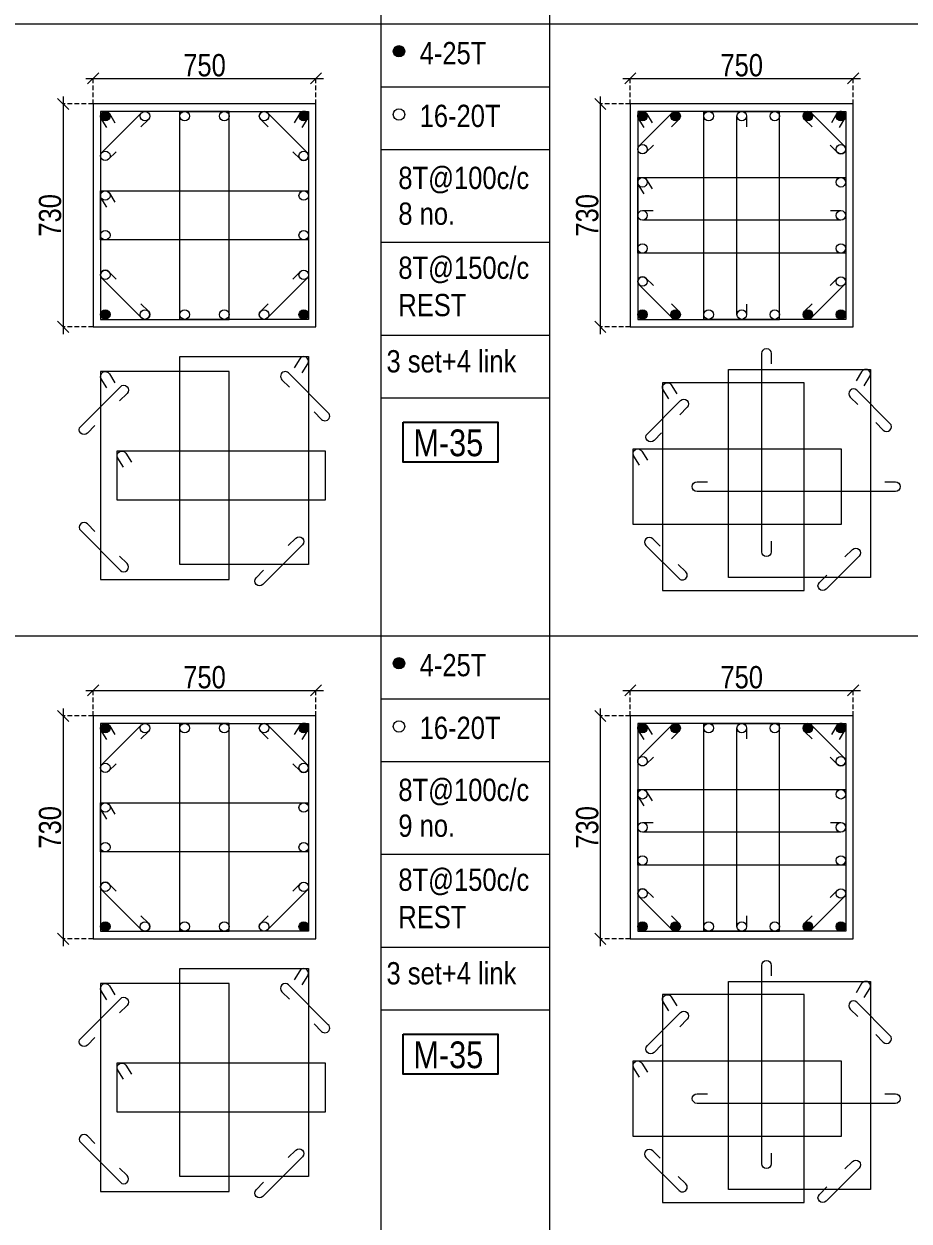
# Model space of a CAD drawing. Header units: millimetres. Extents: x 1112055 to 3390982, y -148532 to 766891.
# Drawn here: x 2300051 to 2311969, y 524959 to 541078 of the extents above; entities that cross this region are included whole.
import ezdxf
from ezdxf.enums import TextEntityAlignment as Align

# ---------------------------------------------------------------- set-up
doc = ezdxf.new("R2010")
doc.units = ezdxf.units.MM
doc.header["$PDMODE"] = 35
doc.header["$PDSIZE"] = -25
doc.linetypes.add('DASHED2', pattern=[0.375, 0.25, -0.125])
doc.linetypes.add('Hidden', pattern=[9.525, 6.35, -3.175])
for name, color, linetype, lineweight in [('B COL. SIZE DIM', 220, 'Continuous', 25), ('B COLSCH', 204, 'Continuous', 20), ('B COLUMN', 1, 'Hidden', 9), ('B STEEL', 34, 'Continuous', 15)]:
    doc.layers.add(name, color=color, linetype=linetype, lineweight=lineweight)
doc.layers.add('B TEXT', color=7, linetype='Continuous')
doc.styles.add('dim inside', font='romans.shx', dxfattribs={"width": 0.8, "height": 125})
doc.styles.add('SWINC', font='swissc.ttf')
doc.dimstyles.new('dim inside', dxfattribs={"dimtxt": 125, "dimasz": 100, "dimexe": 0, "dimexo": 0, "dimgap": 10, "dimtad": 0, "dimdec": 0, "dimzin": 0, "dimdsep": 46, "dimtxsty": 'dim inside', "dimblk": 'SMALL', "dimcen": 0.09, "dimadec": 0, "dimazin": 0, "dimtfac": 1, "dimtdec": 0, "dimtofl": 0, "dimtmove": 0, "dimatfit": 3, "dimfxl": 1, "dimtolj": 1, "dimtzin": 0, "dimarcsym": 2})

# ---------------------------------------------------------------- blocks, each defined once
blk = doc.blocks.new('_Oblique')
at = {"color": 0, "linetype": 'ByBlock', "lineweight": -2}
blk.add_line((-0.5, -0.5), (0.5, 0.5), dxfattribs=at)
blk = doc.blocks.new('*D3482')
at = {"layer": 'B COL. SIZE DIM', "color": 250, "lineweight": 9, "ltscale": 250, "transparency": 16777216}
blk.add_line((2300883, 532105), (2304083, 532105), dxfattribs=at)
at = {"layer": 'B COL. SIZE DIM', "color": 250, "linetype": 'DASHED2', "lineweight": 9, "ltscale": 250, "transparency": 16777216}
for p, q in [((2300983, 531760), (2300983, 532105)), ((2303983, 531760), (2303983, 532105))]:
    blk.add_line(p, q, dxfattribs=at)
at = {"layer": 'Defpoints', "color": 0, "transparency": 16777216}
for p in [(2303983, 532105), (2300983, 531760), (2303983, 531760)]:
    blk.add_point(p, dxfattribs=at)
at = {"layer": 'B COL. SIZE DIM', "color": 250, "lineweight": 9, "transparency": 16777216, "xscale": 150, "yscale": 150, "zscale": 150, "rotation": 180}
blk.add_blockref('_Oblique', (2300983, 532105), dxfattribs=at)
at = {"layer": 'B COL. SIZE DIM', "color": 250, "lineweight": 9, "transparency": 16777216, "xscale": 150, "yscale": 150, "zscale": 150}
blk.add_blockref('_Oblique', (2303983, 532105), dxfattribs=at)
at = {"layer": 'B COL. SIZE DIM', "color": 6, "transparency": 16777216, "insert": (2302483, 532280), "char_height": 300, "attachment_point": 5, "style": 'SWINC'}
blk.add_mtext('\\A1;750', dxfattribs=at)
blk = doc.blocks.new('*D3483')
at = {"layer": 'B COL. SIZE DIM', "color": 250, "lineweight": 9, "ltscale": 250, "transparency": 16777216}
blk.add_line((2300579, 531860), (2300579, 528660), dxfattribs=at)
at = {"layer": 'B COL. SIZE DIM', "color": 250, "linetype": 'DASHED2', "lineweight": 9, "ltscale": 250, "transparency": 16777216}
for p, q in [((2300983, 531760), (2300579, 531760)), ((2300983, 528760), (2300579, 528760))]:
    blk.add_line(p, q, dxfattribs=at)
at = {"layer": 'Defpoints', "color": 0, "transparency": 16777216}
for p in [(2300983, 531760), (2300579, 528760), (2300983, 528760)]:
    blk.add_point(p, dxfattribs=at)
at = {"layer": 'B COL. SIZE DIM', "color": 250, "lineweight": 9, "transparency": 16777216, "xscale": 150, "yscale": 150, "zscale": 150}
for p, rotation in [((2300579, 531760), 90), ((2300579, 528760), 270)]:
    blk.add_blockref('_Oblique', p, dxfattribs=dict(at, rotation=rotation))
at = {"layer": 'B COL. SIZE DIM', "color": 6, "transparency": 16777216, "insert": (2300404, 530260), "char_height": 300, "attachment_point": 5, "rotation": 90, "style": 'SWINC'}
blk.add_mtext('\\A1;730', dxfattribs=at)
blk = doc.blocks.new('*D3484')
at = {"layer": 'B COL. SIZE DIM', "color": 250, "lineweight": 9, "ltscale": 250, "transparency": 16777216}
blk.add_line((2300883, 540345), (2304083, 540345), dxfattribs=at)
at = {"layer": 'B COL. SIZE DIM', "color": 250, "linetype": 'DASHED2', "lineweight": 9, "ltscale": 250, "transparency": 16777216}
for p, q in [((2300983, 540000), (2300983, 540345)), ((2303983, 540000), (2303983, 540345))]:
    blk.add_line(p, q, dxfattribs=at)
at = {"layer": 'Defpoints', "color": 0, "transparency": 16777216}
for p in [(2303983, 540345), (2300983, 540000), (2303983, 540000)]:
    blk.add_point(p, dxfattribs=at)
at = {"layer": 'B COL. SIZE DIM', "color": 250, "lineweight": 9, "transparency": 16777216, "xscale": 150, "yscale": 150, "zscale": 150, "rotation": 180}
blk.add_blockref('_Oblique', (2300983, 540345), dxfattribs=at)
at = {"layer": 'B COL. SIZE DIM', "color": 250, "lineweight": 9, "transparency": 16777216, "xscale": 150, "yscale": 150, "zscale": 150}
blk.add_blockref('_Oblique', (2303983, 540345), dxfattribs=at)
at = {"layer": 'B COL. SIZE DIM', "color": 6, "transparency": 16777216, "insert": (2302483, 540520), "char_height": 300, "attachment_point": 5, "style": 'SWINC'}
blk.add_mtext('\\A1;750', dxfattribs=at)
blk = doc.blocks.new('*D3485')
at = {"layer": 'B COL. SIZE DIM', "color": 250, "lineweight": 9, "ltscale": 250, "transparency": 16777216}
blk.add_line((2300579, 540100), (2300579, 536900), dxfattribs=at)
at = {"layer": 'B COL. SIZE DIM', "color": 250, "linetype": 'DASHED2', "lineweight": 9, "ltscale": 250, "transparency": 16777216}
for p, q in [((2300983, 540000), (2300579, 540000)), ((2300983, 537000), (2300579, 537000))]:
    blk.add_line(p, q, dxfattribs=at)
at = {"layer": 'Defpoints', "color": 0, "transparency": 16777216}
for p in [(2300983, 540000), (2300579, 537000), (2300983, 537000)]:
    blk.add_point(p, dxfattribs=at)
at = {"layer": 'B COL. SIZE DIM', "color": 250, "lineweight": 9, "transparency": 16777216, "xscale": 150, "yscale": 150, "zscale": 150}
for p, rotation in [((2300579, 540000), 90), ((2300579, 537000), 270)]:
    blk.add_blockref('_Oblique', p, dxfattribs=dict(at, rotation=rotation))
at = {"layer": 'B COL. SIZE DIM', "color": 6, "transparency": 16777216, "insert": (2300404, 538500), "char_height": 300, "attachment_point": 5, "rotation": 90, "style": 'SWINC'}
blk.add_mtext('\\A1;730', dxfattribs=at)
blk = doc.blocks.new('*D3348')
at = {"layer": 'B COL. SIZE DIM', "color": 250, "lineweight": 9, "ltscale": 250, "transparency": 16777216}
blk.add_line((2308116, 532105), (2311316, 532105), dxfattribs=at)
at = {"layer": 'B COL. SIZE DIM', "color": 250, "linetype": 'DASHED2', "lineweight": 9, "ltscale": 250, "transparency": 16777216}
for p, q in [((2308216, 531760), (2308216, 532105)), ((2311216, 531760), (2311216, 532105))]:
    blk.add_line(p, q, dxfattribs=at)
at = {"layer": 'Defpoints', "color": 0, "transparency": 16777216}
for p in [(2311216, 532105), (2308216, 531760), (2311216, 531760)]:
    blk.add_point(p, dxfattribs=at)
at = {"layer": 'B COL. SIZE DIM', "color": 250, "lineweight": 9, "transparency": 16777216, "xscale": 150, "yscale": 150, "zscale": 150, "rotation": 180}
blk.add_blockref('_Oblique', (2308216, 532105), dxfattribs=at)
at = {"layer": 'B COL. SIZE DIM', "color": 250, "lineweight": 9, "transparency": 16777216, "xscale": 150, "yscale": 150, "zscale": 150}
blk.add_blockref('_Oblique', (2311216, 532105), dxfattribs=at)
at = {"layer": 'B COL. SIZE DIM', "color": 6, "transparency": 16777216, "insert": (2309716, 532280), "char_height": 300, "attachment_point": 5, "style": 'SWINC'}
blk.add_mtext('\\A1;750', dxfattribs=at)
blk = doc.blocks.new('*D3349')
at = {"layer": 'B COL. SIZE DIM', "color": 250, "lineweight": 9, "ltscale": 250, "transparency": 16777216}
blk.add_line((2307812, 531860), (2307812, 528660), dxfattribs=at)
at = {"layer": 'B COL. SIZE DIM', "color": 250, "linetype": 'DASHED2', "lineweight": 9, "ltscale": 250, "transparency": 16777216}
for p, q in [((2308216, 531760), (2307812, 531760)), ((2308216, 528760), (2307812, 528760))]:
    blk.add_line(p, q, dxfattribs=at)
at = {"layer": 'Defpoints', "color": 0, "transparency": 16777216}
for p in [(2308216, 531760), (2307812, 528760), (2308216, 528760)]:
    blk.add_point(p, dxfattribs=at)
at = {"layer": 'B COL. SIZE DIM', "color": 250, "lineweight": 9, "transparency": 16777216, "xscale": 150, "yscale": 150, "zscale": 150}
for p, rotation in [((2307812, 531760), 90), ((2307812, 528760), 270)]:
    blk.add_blockref('_Oblique', p, dxfattribs=dict(at, rotation=rotation))
at = {"layer": 'B COL. SIZE DIM', "color": 6, "transparency": 16777216, "insert": (2307637, 530260), "char_height": 300, "attachment_point": 5, "rotation": 90, "style": 'SWINC'}
blk.add_mtext('\\A1;730', dxfattribs=at)
blk = doc.blocks.new('*D3350')
at = {"layer": 'B COL. SIZE DIM', "color": 250, "lineweight": 9, "ltscale": 250, "transparency": 16777216}
blk.add_line((2308116, 540345), (2311316, 540345), dxfattribs=at)
at = {"layer": 'B COL. SIZE DIM', "color": 250, "linetype": 'DASHED2', "lineweight": 9, "ltscale": 250, "transparency": 16777216}
for p, q in [((2308216, 540000), (2308216, 540345)), ((2311216, 540000), (2311216, 540345))]:
    blk.add_line(p, q, dxfattribs=at)
at = {"layer": 'Defpoints', "color": 0, "transparency": 16777216}
for p in [(2311216, 540345), (2308216, 540000), (2311216, 540000)]:
    blk.add_point(p, dxfattribs=at)
at = {"layer": 'B COL. SIZE DIM', "color": 250, "lineweight": 9, "transparency": 16777216, "xscale": 150, "yscale": 150, "zscale": 150, "rotation": 180}
blk.add_blockref('_Oblique', (2308216, 540345), dxfattribs=at)
at = {"layer": 'B COL. SIZE DIM', "color": 250, "lineweight": 9, "transparency": 16777216, "xscale": 150, "yscale": 150, "zscale": 150}
blk.add_blockref('_Oblique', (2311216, 540345), dxfattribs=at)
at = {"layer": 'B COL. SIZE DIM', "color": 6, "transparency": 16777216, "insert": (2309716, 540520), "char_height": 300, "attachment_point": 5, "style": 'SWINC'}
blk.add_mtext('\\A1;750', dxfattribs=at)
blk = doc.blocks.new('*D3351')
at = {"layer": 'B COL. SIZE DIM', "color": 250, "lineweight": 9, "ltscale": 250, "transparency": 16777216}
blk.add_line((2307812, 540100), (2307812, 536900), dxfattribs=at)
at = {"layer": 'B COL. SIZE DIM', "color": 250, "linetype": 'DASHED2', "lineweight": 9, "ltscale": 250, "transparency": 16777216}
for p, q in [((2308216, 540000), (2307812, 540000)), ((2308216, 537000), (2307812, 537000))]:
    blk.add_line(p, q, dxfattribs=at)
at = {"layer": 'Defpoints', "color": 0, "transparency": 16777216}
for p in [(2308216, 540000), (2307812, 537000), (2308216, 537000)]:
    blk.add_point(p, dxfattribs=at)
at = {"layer": 'B COL. SIZE DIM', "color": 250, "lineweight": 9, "transparency": 16777216, "xscale": 150, "yscale": 150, "zscale": 150}
for p, rotation in [((2307812, 540000), 90), ((2307812, 537000), 270)]:
    blk.add_blockref('_Oblique', p, dxfattribs=dict(at, rotation=rotation))
at = {"layer": 'B COL. SIZE DIM', "color": 6, "transparency": 16777216, "insert": (2307637, 538500), "char_height": 300, "attachment_point": 5, "rotation": 90, "style": 'SWINC'}
blk.add_mtext('\\A1;730', dxfattribs=at)

msp = doc.modelspace()

# ---------------------------------------------------------------- hatches: boundary and pattern name
at = {"layer": 'B STEEL', "lineweight": 9, "ltscale": 0.5}
h = msp.add_hatch(color=34, dxfattribs=at)
edge = h.paths.add_edge_path()
edge.add_arc((2305101.2, 540709.4), 76.8, 0, 360)
h = msp.add_hatch(color=34, dxfattribs=at)
edge = h.paths.add_edge_path()
edge.add_arc((2301146.8, 539836.2), 64, 0, 360)
h = msp.add_hatch(color=34, dxfattribs=at)
edge = h.paths.add_edge_path()
edge.add_arc((2303818.8, 539836.2), 64, 180, 540, ccw=False)
h = msp.add_hatch(color=34, dxfattribs=at)
edge = h.paths.add_edge_path()
edge.add_arc((2308380.3, 539836.2), 64, 0, 360)
at = {"layer": 'B STEEL'}
h = msp.add_hatch(color=34, dxfattribs=at)
edge = h.paths.add_edge_path()
edge.add_arc((2308825.7, 539836.2), 64, 0, 360)
h = msp.add_hatch(color=34, dxfattribs=at)
edge = h.paths.add_edge_path()
edge.add_arc((2310607, 539836.2), 64, 0, 360)
at = {"layer": 'B STEEL', "lineweight": 9, "ltscale": 0.5}
h = msp.add_hatch(color=34, dxfattribs=at)
edge = h.paths.add_edge_path()
edge.add_arc((2311052.3, 539836.2), 64, 180, 540, ccw=False)
h = msp.add_hatch(color=34, dxfattribs=at)
edge = h.paths.add_edge_path()
edge.add_arc((2301146.8, 537164.2), 64, 0, 360, ccw=False)
h = msp.add_hatch(color=34, dxfattribs=at)
edge = h.paths.add_edge_path()
edge.add_arc((2303818.8, 537164.2), 64, -180, 180)
h = msp.add_hatch(color=34, dxfattribs=at)
edge = h.paths.add_edge_path()
edge.add_arc((2308380.3, 537164.2), 64, 0, 360, ccw=False)
at = {"layer": 'B STEEL'}
h = msp.add_hatch(color=34, dxfattribs=at)
edge = h.paths.add_edge_path()
edge.add_arc((2308825.7, 537164.2), 64, 0, 360)
h = msp.add_hatch(color=34, dxfattribs=at)
edge = h.paths.add_edge_path()
edge.add_arc((2310607, 537164.2), 64, 0, 360)
at = {"layer": 'B STEEL', "lineweight": 9, "ltscale": 0.5}
h = msp.add_hatch(color=34, dxfattribs=at)
edge = h.paths.add_edge_path()
edge.add_arc((2311052.3, 537164.2), 64, -180, 180)
h = msp.add_hatch(color=34, dxfattribs=at)
edge = h.paths.add_edge_path()
edge.add_arc((2305101.2, 532469.5), 76.8, 0, 360)
h = msp.add_hatch(color=34, dxfattribs=at)
edge = h.paths.add_edge_path()
edge.add_arc((2301146.8, 531596.3), 64, 0, 360)
h = msp.add_hatch(color=34, dxfattribs=at)
edge = h.paths.add_edge_path()
edge.add_arc((2303818.8, 531596.3), 64, 180, 540, ccw=False)
h = msp.add_hatch(color=34, dxfattribs=at)
edge = h.paths.add_edge_path()
edge.add_arc((2308380.3, 531596.3), 64, 0, 360)
at = {"layer": 'B STEEL'}
h = msp.add_hatch(color=34, dxfattribs=at)
edge = h.paths.add_edge_path()
edge.add_arc((2308825.7, 531596.3), 64, 0, 360)
h = msp.add_hatch(color=34, dxfattribs=at)
edge = h.paths.add_edge_path()
edge.add_arc((2310607, 531596.3), 64, 0, 360)
at = {"layer": 'B STEEL', "lineweight": 9, "ltscale": 0.5}
h = msp.add_hatch(color=34, dxfattribs=at)
edge = h.paths.add_edge_path()
edge.add_arc((2311052.3, 531596.3), 64, 180, 540, ccw=False)
h = msp.add_hatch(color=34, dxfattribs=at)
edge = h.paths.add_edge_path()
edge.add_arc((2301146.8, 528924.4), 64, 0, 360, ccw=False)
h = msp.add_hatch(color=34, dxfattribs=at)
edge = h.paths.add_edge_path()
edge.add_arc((2303818.8, 528924.4), 64, -180, 180)
h = msp.add_hatch(color=34, dxfattribs=at)
edge = h.paths.add_edge_path()
edge.add_arc((2308380.3, 528924.4), 64, 0, 360, ccw=False)
at = {"layer": 'B STEEL'}
h = msp.add_hatch(color=34, dxfattribs=at)
edge = h.paths.add_edge_path()
edge.add_arc((2308825.7, 528924.4), 64, 0, 360)
h = msp.add_hatch(color=34, dxfattribs=at)
edge = h.paths.add_edge_path()
edge.add_arc((2310607, 528924.4), 64, 0, 360)
at = {"layer": 'B STEEL', "lineweight": 9, "ltscale": 0.5}
h = msp.add_hatch(color=34, dxfattribs=at)
edge = h.paths.add_edge_path()
edge.add_arc((2311052.3, 528924.4), 64, -180, 180)

# ---------------------------------------------------------------- linework, layer by layer
at = {"layer": 'B COLSCH', "color": 250, "lineweight": 0}
for p, q in [((2304854.9, 565797.2), (2304854.9, 516358.1)), ((2307129.3, 565797.2), (2307129.3, 507483)), ((2210905.9, 541077.7), (2340021.1, 541077.7)), ((2304854.9, 540232.7), (2307129.3, 540232.7)), ((2304854.9, 539387.7), (2307129.3, 539387.7)), ((2304854.9, 538137.9), (2307129.3, 538137.9)), ((2304854.9, 536888.1), (2307129.3, 536888.1)), ((2304854.9, 536043.2), (2307129.3, 536043.2)), ((2210905.9, 532837.8), (2340021.1, 532837.8)), ((2304854.9, 531992.8), (2307129.3, 531992.8)), ((2304854.9, 531147.8), (2307129.3, 531147.8)), ((2304854.9, 529898.1), (2307129.3, 529898.1)), ((2304854.9, 528648.3), (2307129.3, 528648.3)), ((2304854.9, 527803.3), (2307129.3, 527803.3))]:
    msp.add_line(p, q, dxfattribs=at)
at = {"layer": 'B COLUMN', "color": 1, "linetype": 'ByBlock', "lineweight": 20}
for points in [[(2300982.8, 537000.2), (2303982.8, 537000.2), (2303982.8, 540000.2), (2300982.8, 540000.2)], [(2308216.3, 537000.2), (2311216.3, 537000.2), (2311216.3, 540000.2), (2308216.3, 540000.2)], [(2300982.8, 528760.4), (2303982.8, 528760.4), (2303982.8, 531760.4), (2300982.8, 531760.4)], [(2308216.3, 528760.4), (2311216.3, 528760.4), (2311216.3, 531760.4), (2308216.3, 531760.4)]]:
    msp.add_lwpolyline(points, close=True, dxfattribs=at)
at = {"layer": 'B STEEL', "color": 34, "lineweight": 9, "ltscale": 0.5}
for points in [[(2301082.8, 537100.2), (2302814, 537100.2), (2302814, 539900.2), (2301082.8, 539900.2)], [(2303882.8, 537100.2), (2302151.6, 537100.2), (2302151.6, 539900.2), (2303882.8, 539900.2)], [(2308316.3, 537100.2), (2310225.7, 537100.2), (2310225.7, 539900.2), (2308316.3, 539900.2)], [(2311116.3, 537100.2), (2309207, 537100.2), (2309207, 539900.2), (2311116.3, 539900.2)], [(2308316.3, 539009.6), (2311116.3, 539009.6), (2311116.3, 537990.9), (2308316.3, 537990.9)], [(2301082.8, 538831.4), (2303882.8, 538831.4), (2303882.8, 538169), (2301082.8, 538169)], [(2303882.8, 533799), (2302151.6, 533799), (2302151.6, 536599), (2303882.8, 536599)], [(2311449.8, 533626.2), (2309540.4, 533626.2), (2309540.4, 536426.2), (2311449.8, 536426.2)], [(2301082.8, 533596.6), (2302814, 533596.6), (2302814, 536396.6), (2301082.8, 536396.6)], [(2308649.8, 533447.7), (2310559.1, 533447.7), (2310559.1, 536247.7), (2308649.8, 536247.7)], [(2301305.9, 535327.8), (2304105.9, 535327.8), (2304105.9, 534665.4), (2301305.9, 534665.4)], [(2308253.4, 535357), (2311053.4, 535357), (2311053.4, 534338.3), (2308253.4, 534338.3)], [(2301082.8, 528860.4), (2302814, 528860.4), (2302814, 531660.4), (2301082.8, 531660.4)], [(2303882.8, 528860.4), (2302151.6, 528860.4), (2302151.6, 531660.4), (2303882.8, 531660.4)], [(2308316.3, 528860.4), (2310225.7, 528860.4), (2310225.7, 531660.4), (2308316.3, 531660.4)], [(2311116.3, 528860.4), (2309207, 528860.4), (2309207, 531660.4), (2311116.3, 531660.4)], [(2308316.3, 530769.7), (2311116.3, 530769.7), (2311116.3, 529751), (2308316.3, 529751)], [(2301082.8, 530591.6), (2303882.8, 530591.6), (2303882.8, 529929.1), (2301082.8, 529929.1)], [(2303882.8, 525559.2), (2302151.6, 525559.2), (2302151.6, 528359.2), (2303882.8, 528359.2)], [(2301082.8, 525356.8), (2302814, 525356.8), (2302814, 528156.8), (2301082.8, 528156.8)], [(2311449.8, 525386.4), (2309540.4, 525386.4), (2309540.4, 528186.4), (2311449.8, 528186.4)], [(2308649.8, 525207.8), (2310559.1, 525207.8), (2310559.1, 528007.8), (2308649.8, 528007.8)], [(2301305.9, 527088), (2304105.9, 527088), (2304105.9, 526425.6), (2301305.9, 526425.6)], [(2308253.4, 527117.2), (2311053.4, 527117.2), (2311053.4, 526098.5), (2308253.4, 526098.5)]]:
    msp.add_lwpolyline(points, close=True, dxfattribs=at)
for points in [[(2301167, 539681.2), (2301092.3, 539802.6, -1), (2301201.3, 539869.7), (2301276.1, 539748.3)], [(2301292.9, 539357.4), (2301192.1, 539256.5, -1), (2301101.5, 539347.1), (2301635.9, 539881.5, -1), (2301726.5, 539790.9), (2301625.6, 539690.1)], [(2303672.6, 539357.4), (2303773.5, 539256.5, 1), (2303864, 539347.1), (2303329.6, 539881.5, 1), (2303239.1, 539790.9), (2303340, 539690.1)], [(2303798.5, 539681.2), (2303873.3, 539802.6, 1), (2303764.2, 539869.7), (2303689.5, 539748.3)], [(2308400.6, 539681.2), (2308325.8, 539802.6, -1), (2308434.9, 539869.7), (2308509.6, 539748.3)], [(2308526.5, 539446.5), (2308425.6, 539345.6, -1), (2308335.1, 539436.1), (2308780.4, 539881.5, -1), (2308870.9, 539790.9), (2308770.1, 539690.1)], [(2309780.3, 537306.9), (2309780.3, 537164.2, -1), (2309652.3, 537164.2), (2309652.3, 539836.2, -1), (2309780.3, 539836.2), (2309780.3, 539693.5)], [(2310906.2, 539446.5), (2311007, 539345.6, 1), (2311097.6, 539436.1), (2310652.2, 539881.5, 1), (2310561.7, 539790.9), (2310662.6, 539690.1)], [(2311032.1, 539681.2), (2311106.8, 539802.6, 1), (2310997.8, 539869.7), (2310923, 539748.3)], [(2308400.6, 538790.5), (2308325.8, 538912, -1), (2308434.9, 538979.1), (2308509.6, 538857.6)], [(2301167, 538612.4), (2301092.3, 538733.8, -1), (2301201.3, 538801), (2301276.1, 538679.5)], [(2310909.7, 538564.2), (2311052.3, 538564.2, -1), (2311052.3, 538436.2), (2308380.3, 538436.2, -1), (2308380.3, 538564.2), (2308523, 538564.2)], [(2301292.9, 537643), (2301192.1, 537743.9, 1), (2301101.5, 537653.4), (2301635.9, 537119, 1), (2301726.5, 537209.5), (2301625.6, 537310.4)], [(2303672.6, 537643), (2303773.5, 537743.9, -1), (2303864, 537653.4), (2303329.6, 537119, -1), (2303239.1, 537209.5), (2303340, 537310.4)], [(2308526.5, 537554), (2308425.6, 537654.8, 1), (2308335.1, 537564.3), (2308780.4, 537119, 1), (2308870.9, 537209.5), (2308770.1, 537310.4)], [(2310906.2, 537554), (2311007, 537654.8, -1), (2311097.6, 537564.3), (2310652.2, 537119, -1), (2310561.7, 537209.5), (2310662.6, 537310.4)], [(2303798.5, 536380), (2303873.3, 536501.4, 1), (2303764.2, 536568.5), (2303689.5, 536447.1)], [(2310113.8, 534112.9), (2310113.8, 533970.2, -1), (2309985.7, 533970.2), (2309985.7, 536642.2, -1), (2310113.8, 536642.2), (2310113.8, 536499.5)], [(2311365.5, 536207.1), (2311440.3, 536328.6, 1), (2311331.2, 536395.7), (2311256.4, 536274.3)], [(2301167, 536177.6), (2301092.3, 536299.1, -1), (2301201.3, 536366.2), (2301276.1, 536244.7)], [(2303958.6, 535853.8), (2304059.4, 535753, 1), (2304150, 535843.5), (2303615.6, 536377.9, 1), (2303525, 536287.3), (2303625.9, 536186.5)], [(2301007, 535669.2), (2300906.1, 535568.4, -1), (2300815.6, 535658.9), (2301350, 536193.3, -1), (2301440.5, 536102.8), (2301339.6, 536001.9)], [(2308734, 536028.6), (2308659.3, 536150.1, -1), (2308768.3, 536217.2), (2308843.1, 536095.7)], [(2311521.1, 535709.5), (2311622, 535608.6, 1), (2311712.5, 535699.1), (2311267.2, 536144.5, 1), (2311176.7, 536053.9), (2311277.5, 535953.1)], [(2308637.2, 535571.2), (2308536.4, 535470.4, -1), (2308445.8, 535560.9), (2308891.2, 536006.2, -1), (2308981.7, 535915.7), (2308880.8, 535814.8)], [(2301390.2, 535108.8), (2301315.4, 535230.3, -1), (2301424.5, 535297.4), (2301499.2, 535175.9)], [(2308337.7, 535137.9), (2308262.9, 535259.4, -1), (2308372, 535326.5), (2308446.7, 535205.1)], [(2311643.9, 534911.7), (2311786.5, 534911.7, -1), (2311786.5, 534783.6), (2309114.5, 534783.6, -1), (2309114.5, 534911.7), (2309257.2, 534911.7)], [(2301007, 534244.9), (2300906.1, 534345.8, 1), (2300815.6, 534255.3), (2301350, 533720.9, 1), (2301440.5, 533811.4), (2301339.6, 533912.3)], [(2303611.1, 534053.8), (2303712, 534154.7, -1), (2303802.5, 534064.2), (2303268.1, 533529.8, -1), (2303177.6, 533620.3), (2303278.5, 533721.2)], [(2308618.5, 534044.9), (2308517.6, 534145.8, 1), (2308427.1, 534055.2), (2308872.4, 533609.9, 1), (2308963, 533700.4), (2308862.1, 533801.3)], [(2311106.5, 533901.4), (2311207.3, 534002.3, -1), (2311297.9, 533911.7), (2310852.5, 533466.4, -1), (2310762, 533556.9), (2310862.9, 533657.8)], [(2301167, 531441.3), (2301092.3, 531562.8, -1), (2301201.3, 531629.9), (2301276.1, 531508.4)], [(2301292.9, 531117.5), (2301192.1, 531016.7, -1), (2301101.5, 531107.2), (2301635.9, 531641.6, -1), (2301726.5, 531551.1), (2301625.6, 531450.2)], [(2303672.6, 531117.5), (2303773.5, 531016.7, 1), (2303864, 531107.2), (2303329.6, 531641.6, 1), (2303239.1, 531551.1), (2303340, 531450.2)], [(2303798.5, 531441.3), (2303873.3, 531562.8, 1), (2303764.2, 531629.9), (2303689.5, 531508.4)], [(2308400.6, 531441.3), (2308325.8, 531562.8, -1), (2308434.9, 531629.9), (2308509.6, 531508.4)], [(2308526.5, 531206.6), (2308425.6, 531105.7, -1), (2308335.1, 531196.3), (2308780.4, 531641.6, -1), (2308870.9, 531551.1), (2308770.1, 531450.2)], [(2309780.3, 529067), (2309780.3, 528924.4, -1), (2309652.3, 528924.4), (2309652.3, 531596.3, -1), (2309780.3, 531596.3), (2309780.3, 531453.7)], [(2310906.2, 531206.6), (2311007, 531105.7, 1), (2311097.6, 531196.3), (2310652.2, 531641.6, 1), (2310561.7, 531551.1), (2310662.6, 531450.2)], [(2311032.1, 531441.3), (2311106.8, 531562.8, 1), (2310997.8, 531629.9), (2310923, 531508.4)], [(2308400.6, 530550.7), (2308325.8, 530672.1, -1), (2308434.9, 530739.2), (2308509.6, 530617.8)], [(2301167, 530372.5), (2301092.3, 530494, -1), (2301201.3, 530561.1), (2301276.1, 530439.6)], [(2310909.7, 530324.4), (2311052.3, 530324.4, -1), (2311052.3, 530196.3), (2308380.3, 530196.3, -1), (2308380.3, 530324.4), (2308523, 530324.4)], [(2301292.9, 529403.2), (2301192.1, 529504, 1), (2301101.5, 529413.5), (2301635.9, 528879.1, 1), (2301726.5, 528969.7), (2301625.6, 529070.5)], [(2303672.6, 529403.2), (2303773.5, 529504, -1), (2303864, 529413.5), (2303329.6, 528879.1, -1), (2303239.1, 528969.7), (2303340, 529070.5)], [(2308526.5, 529314.1), (2308425.6, 529415, 1), (2308335.1, 529324.4), (2308780.4, 528879.1, 1), (2308870.9, 528969.7), (2308770.1, 529070.5)], [(2310906.2, 529314.1), (2311007, 529415, -1), (2311097.6, 529324.4), (2310652.2, 528879.1, -1), (2310561.7, 528969.7), (2310662.6, 529070.5)], [(2303798.5, 528140.1), (2303873.3, 528261.6, 1), (2303764.2, 528328.7), (2303689.5, 528207.2)], [(2310113.8, 525873), (2310113.8, 525730.4, -1), (2309985.7, 525730.4), (2309985.7, 528402.3, -1), (2310113.8, 528402.3), (2310113.8, 528259.7)], [(2301167, 527937.7), (2301092.3, 528059.2, -1), (2301201.3, 528126.3), (2301276.1, 528004.8)], [(2303958.6, 527614), (2304059.4, 527513.1, 1), (2304150, 527603.6), (2303615.6, 528138, 1), (2303525, 528047.5), (2303625.9, 527946.6)], [(2311365.5, 527967.3), (2311440.3, 528088.8, 1), (2311331.2, 528155.9), (2311256.4, 528034.4)], [(2301007, 527429.4), (2300906.1, 527328.5, -1), (2300815.6, 527419.1), (2301350, 527953.5, -1), (2301440.5, 527862.9), (2301339.6, 527762.1)], [(2308734, 527788.8), (2308659.3, 527910.2, -1), (2308768.3, 527977.3), (2308843.1, 527855.9)], [(2311521.1, 527469.6), (2311622, 527368.8, 1), (2311712.5, 527459.3), (2311267.2, 527904.6, 1), (2311176.7, 527814.1), (2311277.5, 527713.2)], [(2308637.2, 527331.4), (2308536.4, 527230.5, -1), (2308445.8, 527321.1), (2308891.2, 527766.4, -1), (2308981.7, 527675.9), (2308880.8, 527575)], [(2301390.2, 526868.9), (2301315.4, 526990.4, -1), (2301424.5, 527057.5), (2301499.2, 526936.1)], [(2308337.7, 526898.1), (2308262.9, 527019.6, -1), (2308372, 527086.7), (2308446.7, 526965.2)], [(2311643.9, 526671.8), (2311786.5, 526671.8, -1), (2311786.5, 526543.8), (2309114.5, 526543.8, -1), (2309114.5, 526671.8), (2309257.2, 526671.8)], [(2301007, 526005.1), (2300906.1, 526106, 1), (2300815.6, 526015.4), (2301350, 525481, 1), (2301440.5, 525571.6), (2301339.6, 525672.4)], [(2303611.1, 525814), (2303712, 525914.9, -1), (2303802.5, 525824.3), (2303268.1, 525289.9, -1), (2303177.6, 525380.5), (2303278.5, 525481.3)], [(2308618.5, 525805.1), (2308517.6, 525905.9, 1), (2308427.1, 525815.4), (2308872.4, 525370.1, 1), (2308963, 525460.6), (2308862.1, 525561.5)], [(2311106.5, 525661.6), (2311207.3, 525762.4, -1), (2311297.9, 525671.9), (2310852.5, 525226.6, -1), (2310762, 525317.1), (2310862.9, 525418)]]:
    msp.add_lwpolyline(points, format="xyb", dxfattribs=at)
for centre, radius in [((2305101.2, 540709.4), 76.8), ((2301146.8, 539836.2), 64), ((2301681.2, 539836.2), 64), ((2302215.6, 539836.2), 64), ((2302750, 539836.2), 64), ((2303284.4, 539836.2), 64), ((2303818.8, 539836.2), 64), ((2305101.2, 539859.1), 76.8), ((2308380.3, 539836.2), 64), ((2308825.7, 539836.2), 64), ((2309271, 539836.2), 64), ((2309716.3, 539836.2), 64), ((2310161.7, 539836.2), 64), ((2310607, 539836.2), 64), ((2311052.3, 539836.2), 64), ((2301146.8, 539301.8), 64), ((2303818.8, 539301.8), 64), ((2308380.3, 539390.9), 64), ((2311052.3, 539390.9), 64), ((2308380.3, 538945.5), 64), ((2311052.3, 538945.5), 64), ((2301146.8, 538767.4), 64), ((2303818.8, 538767.4), 64), ((2308380.3, 538500.2), 64), ((2311052.3, 538500.2), 64), ((2301146.8, 538233), 64), ((2303818.8, 538233), 64), ((2308380.3, 538054.9), 64), ((2311052.3, 538054.9), 64), ((2301146.8, 537698.6), 64), ((2303818.8, 537698.6), 64), ((2308380.3, 537609.6), 64), ((2311052.3, 537609.6), 64), ((2301146.8, 537164.2), 64), ((2301681.2, 537164.2), 64), ((2302215.6, 537164.2), 64), ((2302750, 537164.2), 64), ((2303284.4, 537164.2), 64), ((2303818.8, 537164.2), 64), ((2308380.3, 537164.2), 64), ((2308825.7, 537164.2), 64), ((2309271, 537164.2), 64), ((2309716.3, 537164.2), 64), ((2310161.7, 537164.2), 64), ((2310607, 537164.2), 64), ((2311052.3, 537164.2), 64), ((2305101.2, 532469.5), 76.8), ((2301146.8, 531596.3), 64), ((2301681.2, 531596.3), 64), ((2302215.6, 531596.3), 64), ((2302750, 531596.3), 64), ((2303284.4, 531596.3), 64), ((2303818.8, 531596.3), 64), ((2305101.2, 531619.3), 76.8), ((2308380.3, 531596.3), 64), ((2308825.7, 531596.3), 64), ((2309271, 531596.3), 64), ((2309716.3, 531596.3), 64), ((2310161.7, 531596.3), 64), ((2310607, 531596.3), 64), ((2311052.3, 531596.3), 64), ((2301146.8, 531062), 64), ((2303818.8, 531062), 64), ((2308380.3, 531151), 64), ((2311052.3, 531151), 64), ((2308380.3, 530705.7), 64), ((2311052.3, 530705.7), 64), ((2301146.8, 530527.6), 64), ((2303818.8, 530527.6), 64), ((2308380.3, 530260.4), 64), ((2311052.3, 530260.4), 64), ((2301146.8, 529993.2), 64), ((2303818.8, 529993.2), 64), ((2308380.3, 529815), 64), ((2311052.3, 529815), 64), ((2301146.8, 529458.8), 64), ((2303818.8, 529458.8), 64), ((2308380.3, 529369.7), 64), ((2311052.3, 529369.7), 64), ((2301146.8, 528924.4), 64), ((2301681.2, 528924.4), 64), ((2302215.6, 528924.4), 64), ((2302750, 528924.4), 64), ((2303284.4, 528924.4), 64), ((2303818.8, 528924.4), 64), ((2308380.3, 528924.4), 64), ((2308825.7, 528924.4), 64), ((2309271, 528924.4), 64), ((2309716.3, 528924.4), 64), ((2310161.7, 528924.4), 64), ((2310607, 528924.4), 64), ((2311052.3, 528924.4), 64)]:
    msp.add_circle(centre, radius, dxfattribs=at)
at = {"layer": 'B TEXT', "color": 1}
for points in [[(2305158.5, 535714.1), (2306433.1, 535714.1), (2306433.1, 535176.1), (2305158.5, 535176.1)], [(2305158.5, 527474.3), (2306433.1, 527474.3), (2306433.1, 526936.3), (2305158.5, 526936.3)]]:
    msp.add_lwpolyline(points, close=True, dxfattribs=at)

# ---------------------------------------------------------------- texts
at = {"layer": 'B TEXT', "style": 'SWINC'}
for s, p in [('4-25T', (2305379.7, 540534.8)), ('16-20T', (2305379.7, 539689.8)), ('8T@100c/c', (2305092.7, 538855)), ('8 no.', (2305092.7, 538373.2)), ('8T@150c/c', (2305092.7, 537645.1)), ('REST', (2305092.7, 537142.7)), ('3 set+4 link', (2304933.1, 536385.7)), ('4-25T', (2305379.7, 532295)), ('16-20T', (2305379.7, 531450)), ('8T@100c/c', (2305092.7, 530615.1)), ('9 no.', (2305092.7, 530133.4)), ('8T@150c/c', (2305092.7, 529405.2)), ('REST', (2305092.7, 528902.8)), ('3 set+4 link', (2304933.1, 528145.8))]:
    msp.add_text(s, height=300, dxfattribs=at).set_placement(p)
at = {"layer": 'B TEXT', "color": 1, "style": 'SWINC'}
for p in [(2305295.9, 535149.6), (2305295.9, 526909.8)]:
    msp.add_text('M-35', height=360, dxfattribs=at).set_placement(p, align=Align.BOTTOM_LEFT)

# ---------------------------------------------------------------- dimensions: what is measured, and where the dimension line sits
at = {"layer": 'B COL. SIZE DIM', "color": 250, "ltscale": 250}
for base, p1, p2, picture, middle in [((2303982.8, 540345.2), (2300982.8, 540000.2), (2303982.8, 540000.2), '*D3484', (2302482.8, 540520.2)), ((2311216.3, 540345.2), (2308216.3, 540000.2), (2311216.3, 540000.2), '*D3350', (2309716.3, 540520.2)), ((2303982.8, 532105.3), (2300982.8, 531760.4), (2303982.8, 531760.4), '*D3482', (2302482.8, 532280.3)), ((2311216.3, 532105.3), (2308216.3, 531760.4), (2311216.3, 531760.4), '*D3348', (2309716.3, 532280.3))]:
    dim = msp.add_linear_dim(base=base, p1=p1, p2=p2, dimstyle='dim inside', override={"dimtxt": 300, "dimasz": 150, "dimgap": 25, "dimtad": 3, "dimlfac": 0.25, "dimtxsty": 'SWINC', "dimblk1": 'Oblique', "dimblk2": 'Oblique', "dimsah": 1, "dimdle": 100, "dimclrd": 250, "dimclre": 250, "dimclrt": 6, "dimfxl": 1000, "dimlwd": 9, "dimlwe": 9}, dxfattribs=at)
    dim.commit()
    dim.dimension.update_dxf_attribs({"geometry": picture, "text_midpoint": middle})
for base, p1, p2, picture, middle in [((2300578.9, 537000.2), (2300982.8, 540000.2), (2300982.8, 537000.2), '*D3485', (2300403.9, 538500.2)), ((2307812.4, 537000.2), (2308216.3, 540000.2), (2308216.3, 537000.2), '*D3351', (2307637.4, 538500.2)), ((2300578.9, 528760.4), (2300982.8, 531760.4), (2300982.8, 528760.4), '*D3483', (2300403.9, 530260.4)), ((2307812.4, 528760.4), (2308216.3, 531760.4), (2308216.3, 528760.4), '*D3349', (2307637.4, 530260.4))]:
    dim = msp.add_linear_dim(base=base, p1=p1, p2=p2, angle=90, text='730', dimstyle='dim inside', override={"dimtxt": 300, "dimasz": 150, "dimgap": 25, "dimtad": 3, "dimlfac": 0.25, "dimtxsty": 'SWINC', "dimblk1": 'Oblique', "dimblk2": 'Oblique', "dimsah": 1, "dimdle": 100, "dimclrd": 250, "dimclre": 250, "dimclrt": 6, "dimfxl": 1000, "dimlwd": 9, "dimlwe": 9}, dxfattribs=at)
    dim.commit()
    dim.dimension.update_dxf_attribs({"geometry": picture, "text_midpoint": middle})

doc.saveas('drawing.dxf')
